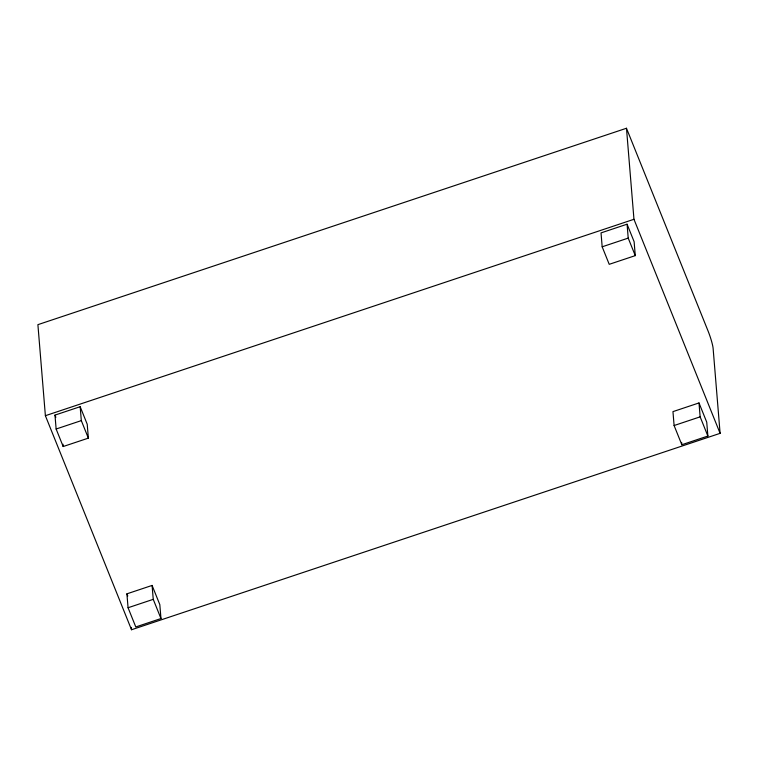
<?xml version="1.0" encoding="UTF-8"?>
<svg xmlns="http://www.w3.org/2000/svg" width="758" height="758" viewBox="0 0 758 758"><rect width="100%" height="100%" fill="white"/><g stroke="black" fill="none" stroke-linecap="round" stroke-linejoin="round"><path stroke-width="1.14" d="M626.478 128.254L37.9 324.661L45.385 415.697L131.522 629.746L720.1 433.339L713.117 348.453A13.464 1.639 71.5 0 0 708.105 331.104L626.478 128.254L633.963 219.289L720.1 433.339M45.385 415.697L633.963 219.289M54.983 415.1L80.168 406.705L87.217 424.224L88.364 438.133L63.179 446.528L56.13 429.009L54.983 415.1L55.865 417.298M627.074 224.197L601.028 232.896L602.174 246.805L609.224 264.324L635.27 255.626L634.124 241.717L627.074 224.197L628.211 238.107L635.27 255.626M56.13 429.009L81.314 420.614L80.168 406.705M602.174 246.805L628.211 238.107M126.918 593.836L152.093 585.432L159.824 604.638L160.971 618.547L135.786 626.951L128.064 607.745L126.918 593.836L127.78 595.968M698.999 402.934L672.962 411.622L674.099 425.532L681.83 444.738L707.877 436.049L706.731 422.14L698.999 402.934L700.146 416.843L707.877 436.049M128.064 607.745L153.239 599.341L152.093 585.432M674.099 425.532L700.146 416.843M81.314 420.614L88.364 438.133M153.239 599.341L160.971 618.547M681.641 442.416L681.83 444.738M131.333 627.387L131.522 629.746M62.99 444.216L63.179 446.528"/></g></svg>
